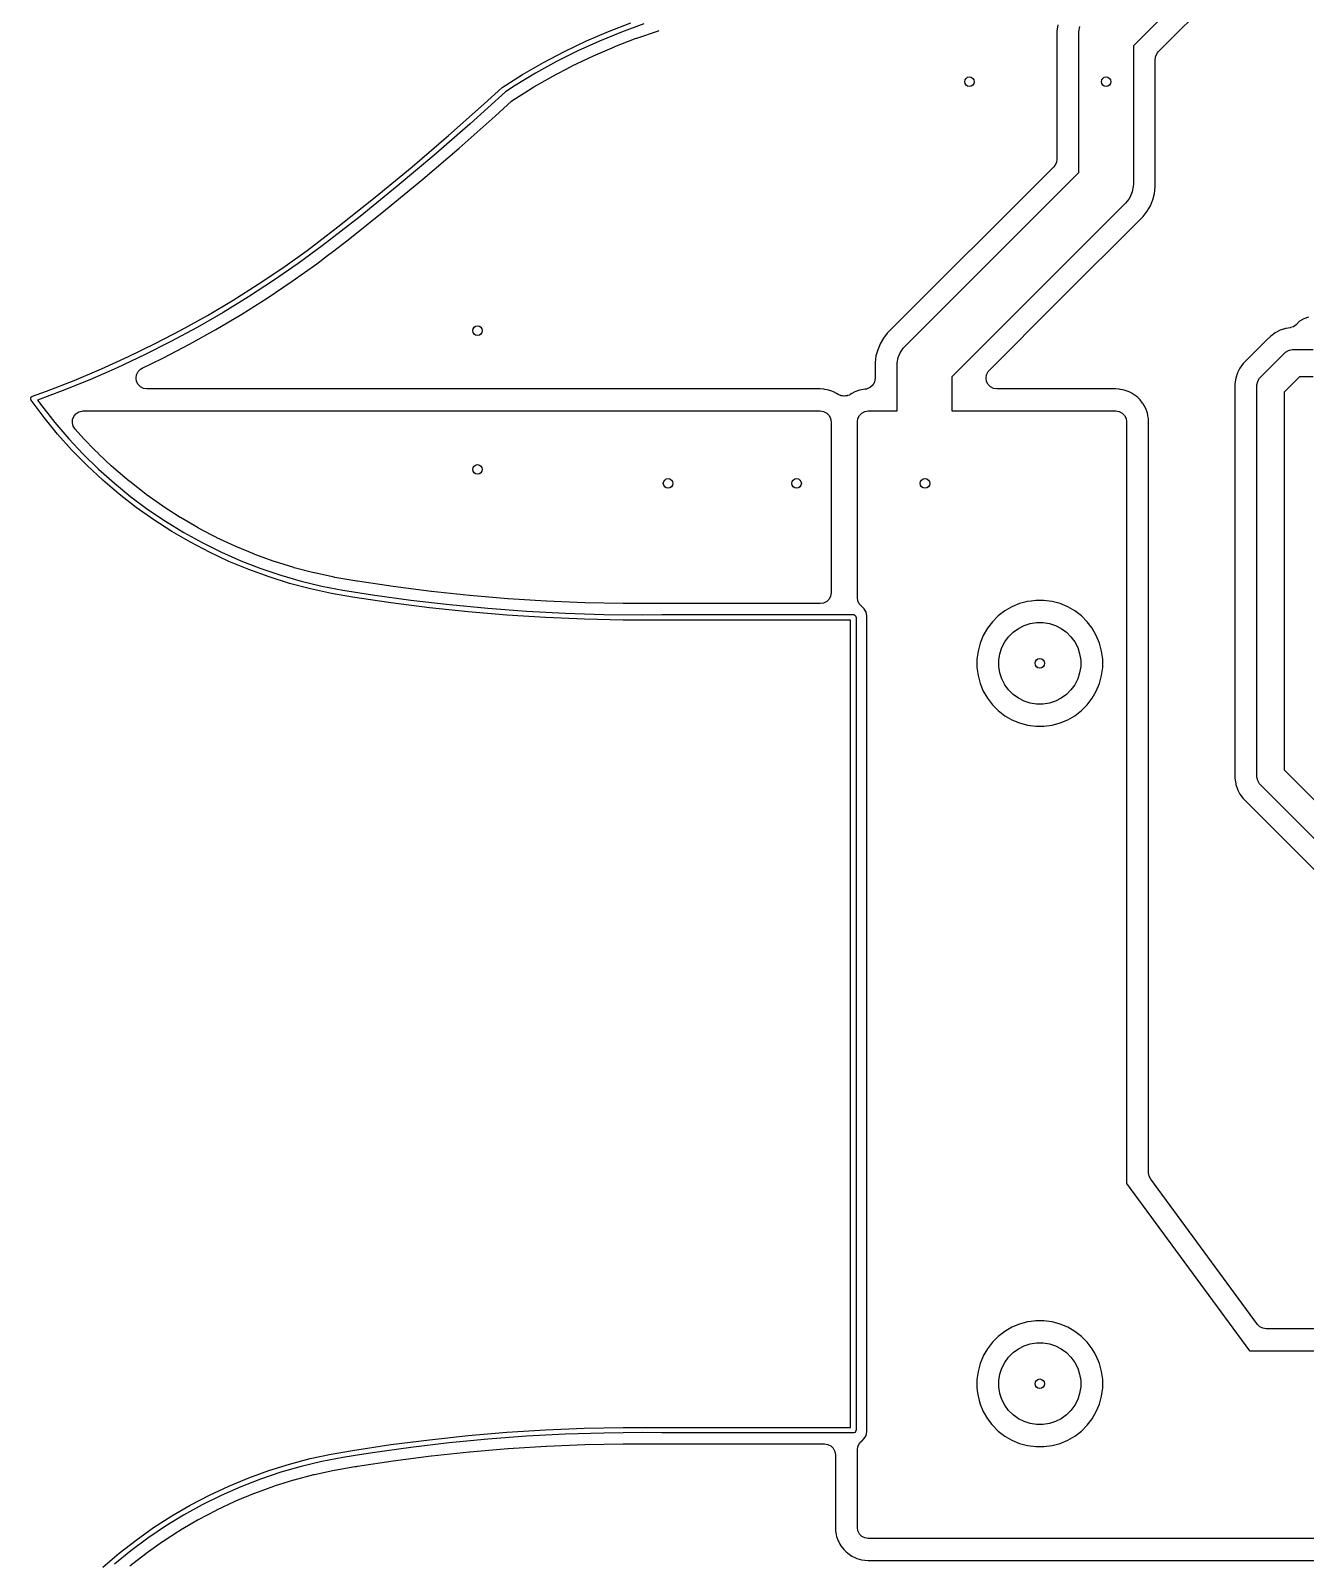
# Model space of a CAD drawing. Extents: x 139 to 278, y -178 to -21.
# Drawn here: x 139.3 to 185.9, y -131.5 to -75.4 of the extents above; entities that cross this region are included whole.
import ezdxf

# ---------------------------------------------------------------- set-up
doc = ezdxf.new("R2010")
doc.units = 0
doc.layers.add('BLACK', color=7, linetype='CONTINUOUS')

msp = doc.modelspace()

# ---------------------------------------------------------------- linework, layer by layer
at = {"layer": 'BLACK', "linetype": 'CONTINUOUS'}
for p, q in [((183.9721, -71.642113), (179.624993, -75.98922)), ((180.542351, -76.203938), (184.621585, -72.124705)), ((159.607726, -75.814165), (160.415863, -75.465742)), ((160.895304, -75.48602), (160.087592, -75.815761)), ((160.415863, -75.465742), (161.236953, -75.149047)), ((161.715241, -75.187975), (160.895304, -75.48602)), ((161.449404, -75.710923), (162.245471, -75.438982)), ((162.245471, -75.438982), (162.260132, -75.43429)), ((176.8553, -75.222992), (176.824493, -75.456995)), ((176.824493, -75.456995), (176.824493, -75.457)), ((176.824493, -75.457), (176.824493, -80.133942)), ((177.624993, -75.575006), (177.629808, -75.476989)), ((177.624993, -77.305006), (177.624993, -75.575006)), ((177.629808, -75.476989), (177.668053, -75.284721)), ((158.035187, -76.604029), (158.813766, -76.193785)), ((159.293331, -76.176698), (158.513724, -76.568284)), ((158.813766, -76.193785), (159.607726, -75.814165)), ((160.087592, -75.815761), (159.293331, -76.176698)), ((159.863267, -76.3578), (160.635735, -76.024756)), ((160.635735, -76.024756), (160.65004, -76.018917)), ((160.65004, -76.018917), (161.434907, -75.716192)), ((161.434907, -75.716192), (161.449404, -75.710923)), ((179.624993, -75.98922), (179.624993, -77.305006)), ((180.501695, -76.251542), (180.542351, -76.203938)), ((157.273171, -77.044274), (158.035187, -76.604029)), ((158.513724, -76.568284), (157.749953, -76.989925)), ((158.332242, -77.126139), (159.076466, -76.733997)), ((159.076466, -76.733997), (159.090255, -76.72707)), ((159.090255, -76.72707), (159.84918, -76.364201)), ((159.84918, -76.364201), (159.863267, -76.3578)), ((180.425493, -76.486068), (180.445021, -76.36277)), ((180.425493, -77.186995), (180.425493, -76.486068)), ((180.445021, -76.36277), (180.501695, -76.251542)), ((156.528872, -77.513852), (157.273171, -77.044274)), ((157.749953, -76.989925), (157.003177, -77.440983)), ((157.689641, -77.497046), (158.318719, -77.133605)), ((158.318719, -77.133605), (158.332242, -77.126139)), ((177.624993, -80.630792), (177.624993, -77.305006)), ((179.624993, -77.305006), (179.624993, -81.045006)), ((180.425493, -81.163017), (180.425493, -77.186995)), ((156.645233, -77.676695), (155.351223, -78.84689)), ((155.872507, -78.116371), (156.516133, -77.523804)), ((156.516133, -77.523804), (156.516134, -77.523804)), ((156.516134, -77.523804), (156.523412, -77.519993)), ((156.523412, -77.519993), (156.528872, -77.513852)), ((157.003177, -77.440983), (156.645233, -77.676695)), ((156.920451, -77.976691), (157.577081, -77.562424)), ((157.577081, -77.562424), (157.590378, -77.554394)), ((157.590378, -77.554394), (157.689641, -77.497046)), ((154.564295, -79.278327), (155.872507, -78.116371)), ((156.275298, -78.56178), (156.863104, -78.020602)), ((156.863104, -78.020602), (156.920451, -77.976691)), ((155.351223, -78.84689), (154.030039, -79.999413)), ((154.959061, -79.730863), (156.275298, -78.56178)), ((153.235526, -80.416718), (154.564295, -79.278327)), ((154.030039, -79.999413), (152.688468, -81.128141)), ((153.622141, -80.876237), (154.959061, -79.730863)), ((176.824493, -80.133942), (176.804965, -80.25724)), ((151.886624, -81.531181), (153.235526, -80.416718)), ((176.707629, -80.416078), (170.618398, -86.50531)), ((171.267886, -86.987899), (177.624993, -80.630792)), ((176.748291, -80.368468), (176.707629, -80.416078)), ((176.804965, -80.25724), (176.748291, -80.368468)), ((152.688468, -81.128141), (151.32694, -82.232713)), ((152.264966, -81.997536), (153.622141, -80.876237)), ((179.620178, -81.143023), (179.581933, -81.335291)), ((179.624993, -81.045006), (179.620178, -81.143023)), ((180.394686, -81.39702), (180.425493, -81.163017)), ((150.518021, -82.621359), (151.886624, -81.531181)), ((179.3321, -81.752113), (172.974993, -88.10922)), ((179.398003, -81.6794), (179.3321, -81.752113)), ((179.452458, -81.597901), (179.398003, -81.6794)), ((179.506914, -81.516403), (179.452458, -81.597901)), ((179.581933, -81.335291), (179.506914, -81.516403)), ((180.125266, -82.047457), (180.243277, -81.843056)), ((180.243277, -81.843056), (180.320195, -81.657358)), ((180.320195, -81.657358), (180.333599, -81.624999)), ((180.333599, -81.624999), (180.394686, -81.39702)), ((151.32694, -82.232713), (149.945889, -83.312777)), ((150.887968, -83.094401), (152.264966, -81.997536)), ((176.861921, -85.354369), (179.981585, -82.234706)), ((179.981585, -82.234706), (180.125266, -82.047457)), ((149.824369, -83.153927), (150.518021, -82.621359)), ((148.50547, -84.112397), (149.390886, -83.481297)), ((149.945258, -83.313257), (149.064268, -83.959718)), ((149.390886, -83.481297), (149.824369, -83.153927)), ((149.945259, -83.313258), (149.945258, -83.313257)), ((149.94551, -83.312935), (149.945259, -83.313258)), ((149.94589, -83.312778), (149.94551, -83.312935)), ((149.945889, -83.312777), (149.94589, -83.312778)), ((150.261667, -83.575258), (150.316622, -83.533065)), ((150.316622, -83.533065), (150.887968, -83.094401)), ((149.064268, -83.959718), (148.165776, -84.581624)), ((148.847266, -84.606203), (149.746177, -83.965484)), ((149.746177, -83.965484), (150.135647, -83.671353)), ((150.135647, -83.671353), (150.13752, -83.670577)), ((150.13752, -83.670577), (150.18821, -83.631658)), ((150.18821, -83.631658), (150.239209, -83.593143)), ((150.239209, -83.593142), (150.253654, -83.582234)), ((150.239209, -83.593143), (150.239209, -83.593142)), ((150.253654, -83.582234), (150.261667, -83.575258)), ((148.165776, -84.581624), (147.250467, -85.178503)), ((147.602978, -84.718827), (148.50547, -84.112397)), ((147.93102, -85.221875), (148.847266, -84.606203)), ((147.250467, -85.178503), (146.319038, -85.7499)), ((146.684098, -85.300125), (147.602978, -84.718827)), ((146.319038, -85.7499), (145.372198, -86.29538)), ((145.749529, -85.855849), (146.684098, -85.300125)), ((146.998135, -85.812033), (147.93102, -85.221875)), ((174.34792, -87.86837), (176.861921, -85.354369)), ((145.372198, -86.29538), (144.410668, -86.814528)), ((144.799982, -86.385576), (145.749529, -85.855849)), ((146.049322, -86.376227), (146.998135, -85.812033)), ((185.190456, -86.33653), (184.99577, -86.399786)), ((185.190459, -86.336529), (185.190456, -86.33653)), ((185.190933, -86.336454), (185.190459, -86.336529)), ((185.215815, -86.332512), (185.190933, -86.336454)), ((185.359622, -86.309735), (185.215815, -86.332512)), ((185.375715, -86.304506), (185.359622, -86.309735)), ((185.478342, -86.27116), (185.375715, -86.304506)), ((185.478343, -86.271158), (185.478342, -86.27116)), ((185.478346, -86.271158), (185.478343, -86.271158)), ((185.528842, -86.23447), (185.478346, -86.271158)), ((185.579336, -86.197785), (185.528842, -86.23447)), ((185.703632, -86.073489), (185.579336, -86.197785)), ((185.856371, -85.977517), (185.703632, -86.073489)), ((186.026638, -85.917938), (185.856371, -85.977517)), ((142.85886, -87.365443), (143.836181, -86.888901)), ((144.410668, -86.814528), (143.43518, -87.306949)), ((143.836181, -86.888901), (144.799982, -86.385576)), ((145.085303, -86.914027), (146.049322, -86.376227)), ((170.356708, -86.896956), (170.340484, -86.936123)), ((170.356714, -86.896944), (170.356708, -86.896956)), ((170.474717, -86.692559), (170.356714, -86.896944)), ((170.474719, -86.692555), (170.474717, -86.692559)), ((170.618396, -86.505312), (170.474719, -86.692555)), ((170.618398, -86.50531), (170.618396, -86.505312)), ((184.503023, -86.757789), (183.643031, -87.617782)), ((184.503024, -86.75779), (184.503023, -86.757789)), ((184.503027, -86.757787), (184.503024, -86.75779)), ((184.647774, -86.61304), (184.503027, -86.757787)), ((184.647777, -86.613037), (184.647774, -86.61304)), ((184.813379, -86.49272), (184.647777, -86.613037)), ((184.81338, -86.49272), (184.813379, -86.49272)), ((184.99577, -86.399786), (184.81338, -86.49272)), ((141.868762, -87.814837), (142.85886, -87.365443)), ((143.43518, -87.306949), (142.446476, -87.772267)), ((143.711492, -87.617782), (144.106813, -87.425024)), ((144.106813, -87.425024), (145.085303, -86.914027)), ((170.2053, -87.342992), (170.174493, -87.576995)), ((170.205301, -87.342985), (170.2053, -87.34299)), ((170.2053, -87.34299), (170.2053, -87.342992)), ((170.266384, -87.115017), (170.205301, -87.342985)), ((170.340485, -86.936124), (170.266384, -87.115017)), ((170.340484, -86.936123), (170.340485, -86.936124)), ((170.979808, -87.596989), (171.018053, -87.404721)), ((171.018053, -87.404721), (171.093072, -87.223609)), ((171.093072, -87.223609), (171.138911, -87.155006)), ((171.138911, -87.155006), (171.201982, -87.060612)), ((171.201982, -87.060612), (171.267886, -86.987899)), ((184.28144, -88.111453), (185.14144, -87.251452)), ((185.14144, -87.251452), (185.190604, -87.208336)), ((185.190604, -87.208336), (185.190612, -87.208329)), ((185.190612, -87.208329), (185.303651, -87.143066)), ((185.303651, -87.143066), (185.330294, -87.135926)), ((185.330294, -87.135926), (185.42973, -87.109283)), ((185.42973, -87.109283), (185.429745, -87.109283)), ((185.429745, -87.109283), (185.494993, -87.105006)), ((185.494993, -87.105006), (186.205893, -87.105006)), ((140.866642, -88.236742), (141.868762, -87.814837)), ((142.446476, -87.772267), (141.445311, -88.210128)), ((143.149865, -88.027208), (143.206539, -87.91598)), ((143.206539, -87.91598), (143.294811, -87.827708)), ((143.294811, -87.827708), (143.354466, -87.791868)), ((143.354466, -87.791868), (143.711492, -87.617782)), ((170.174493, -87.576995), (170.174493, -87.577)), ((170.174493, -87.577), (170.174493, -88.160959)), ((170.974993, -87.695006), (170.979808, -87.596989)), ((170.974993, -89.355006), (170.974993, -87.695006)), ((174.250584, -88.027208), (174.307258, -87.91598)), ((174.307258, -87.91598), (174.34792, -87.86837)), ((183.429773, -87.965786), (183.366515, -88.160472)), ((183.492093, -87.843477), (183.429773, -87.965786)), ((183.522704, -87.783397), (183.492092, -87.843476)), ((183.492092, -87.843476), (183.492093, -87.843477)), ((183.64303, -87.617783), (183.522704, -87.783397)), ((183.643031, -87.617782), (183.64303, -87.617783)), ((139.853262, -88.630836), (140.866642, -88.236742)), ((141.445311, -88.210128), (140.432445, -88.620199)), ((143.130337, -88.150506), (143.149865, -88.027208)), ((143.149865, -88.273804), (143.130337, -88.150506)), ((143.206539, -88.385032), (143.149865, -88.273804)), ((143.294811, -88.473304), (143.206539, -88.385032)), ((143.406039, -88.529978), (143.294811, -88.473304)), ((143.529337, -88.549506), (143.406039, -88.529978)), ((168.165993, -88.549506), (143.529337, -88.549506)), ((168.166001, -88.549506), (168.165993, -88.549506)), ((168.291988, -88.559422), (168.166001, -88.549506)), ((168.29199, -88.559422), (168.291988, -88.559422)), ((168.291998, -88.559423), (168.29199, -88.559422)), ((168.331249, -88.565639), (168.291998, -88.559423)), ((168.415289, -88.578949), (168.331249, -88.565639)), ((168.415294, -88.57895), (168.415289, -88.578949)), ((168.415296, -88.578951), (168.415294, -88.57895)), ((168.473254, -88.594946), (168.415296, -88.578951)), ((169.67469, -88.578951), (169.603876, -88.59345)), ((169.797988, -88.559423), (169.67469, -88.578951)), ((169.858014, -88.554698), (169.797988, -88.559423)), ((169.90654, -88.537825), (169.858014, -88.554698)), ((170.010019, -88.483757), (169.90654, -88.537825)), ((170.098291, -88.395485), (170.010019, -88.483757)), ((170.154965, -88.284257), (170.098291, -88.395485)), ((170.174493, -88.160959), (170.154965, -88.284257)), ((172.974993, -88.10922), (172.974993, -89.355006)), ((174.231056, -88.150506), (174.250584, -88.027208)), ((174.250584, -88.273804), (174.231056, -88.150506)), ((174.295852, -88.362647), (174.250584, -88.273804)), ((174.307258, -88.385032), (174.295852, -88.362647)), ((174.39553, -88.473304), (174.307258, -88.385032)), ((174.506758, -88.529978), (174.39553, -88.473304)), ((174.630056, -88.549506), (174.506758, -88.529978)), ((178.975993, -88.549506), (174.630056, -88.549506)), ((178.976001, -88.549506), (178.975993, -88.549506)), ((179.101988, -88.559422), (178.976001, -88.549506)), ((179.10199, -88.559422), (179.101988, -88.559422)), ((179.101998, -88.559423), (179.10199, -88.559422)), ((179.141249, -88.565639), (179.101998, -88.559423)), ((179.225289, -88.578949), (179.141249, -88.565639)), ((179.225294, -88.57895), (179.225289, -88.578949)), ((179.225296, -88.578951), (179.225294, -88.57895)), ((179.283254, -88.594946), (179.225296, -88.578951)), ((183.366515, -88.160472), (183.334493, -88.362647)), ((183.334493, -88.362647), (183.334493, -102.797342)), ((184.134993, -88.465006), (184.13927, -88.399758)), ((184.134993, -102.694993), (184.134993, -88.465006)), ((184.13927, -88.399743), (184.173053, -88.273664)), ((184.13927, -88.399758), (184.13927, -88.399743)), ((184.173053, -88.273664), (184.188767, -88.246447)), ((184.188767, -88.246447), (184.238316, -88.160625)), ((184.238316, -88.160625), (184.238331, -88.160609)), ((184.238331, -88.160609), (184.28144, -88.111453)), ((185.7021, -88.105006), (185.134993, -88.672112)), ((186.205893, -88.105006), (185.7021, -88.105006)), ((139.275445, -88.917508), (139.277739, -88.903864)), ((139.279809, -88.929211), (139.275445, -88.917508)), ((139.276613, -88.890073), (139.281957, -88.878781)), ((139.277739, -88.903864), (139.276613, -88.890073)), ((139.280827, -88.941665), (139.279809, -88.929211)), ((139.288698, -88.953045), (139.280827, -88.941665)), ((139.281957, -88.878781), (139.28403, -88.866461)), ((139.28403, -88.866461), (139.29284, -88.85579)), ((139.293533, -88.966008), (139.288698, -88.953045)), ((139.29284, -88.85579), (139.29876, -88.843286)), ((139.293559, -88.965989), (139.293533, -88.966008)), ((139.764364, -89.596836), (139.293559, -88.965989)), ((139.29876, -88.843286), (139.309034, -88.836179)), ((139.309034, -88.836179), (139.316989, -88.826546)), ((139.316989, -88.826546), (139.329951, -88.821711)), ((139.329951, -88.821711), (139.341332, -88.81384)), ((139.341332, -88.813837), (139.853262, -88.630836)), ((139.341332, -88.81384), (139.341332, -88.813837)), ((140.432445, -88.620199), (139.532047, -88.956129)), ((139.532047, -88.956129), (139.682206, -89.167045)), ((168.589173, -88.626936), (168.473254, -88.594946)), ((168.654961, -88.656819), (168.589173, -88.626936)), ((168.65497, -88.656824), (168.654961, -88.656819)), ((168.654983, -88.65683), (168.65497, -88.656824)), ((168.766211, -88.713504), (168.654983, -88.65683)), ((168.820756, -88.749509), (168.766211, -88.713504)), ((168.904547, -88.791614), (168.820756, -88.749509)), ((168.915251, -88.793681), (168.904547, -88.791614)), ((168.925067, -88.798432), (168.915251, -88.793681)), ((168.976323, -88.805476), (168.925067, -88.798432)), ((169.027116, -88.815287), (168.976323, -88.805476)), ((169.037936, -88.813945), (169.027116, -88.815287)), ((169.048739, -88.81543), (169.037936, -88.813945)), ((169.099669, -88.80629), (169.048739, -88.81543)), ((169.151002, -88.799925), (169.099669, -88.80629)), ((169.160875, -88.795306), (169.151002, -88.799925)), ((169.171611, -88.79338), (169.160875, -88.795306)), ((169.231665, -88.772497), (169.171611, -88.79338)), ((169.260915, -88.749172), (169.231665, -88.772497)), ((169.323775, -88.713504), (169.260915, -88.749172)), ((169.435003, -88.65683), (169.323775, -88.713504)), ((169.603876, -88.59345), (169.435003, -88.65683)), ((179.399173, -88.626936), (179.283254, -88.594946)), ((179.464961, -88.656819), (179.399173, -88.626936)), ((179.46497, -88.656824), (179.464961, -88.656819)), ((179.464983, -88.65683), (179.46497, -88.656824)), ((179.543775, -88.696977), (179.464983, -88.65683)), ((179.554593, -88.702489), (179.543775, -88.696977)), ((179.554598, -88.702491), (179.554593, -88.702489)), ((179.576205, -88.7135), (179.554598, -88.702491)), ((179.726746, -88.812871), (179.576205, -88.7135)), ((179.726752, -88.812876), (179.726746, -88.812871)), ((179.780104, -88.861642), (179.726752, -88.812876)), ((179.868366, -88.949905), (179.780104, -88.861642)), ((179.868367, -88.949906), (179.868366, -88.949905)), ((179.961737, -89.06699), (179.868367, -88.949906)), ((179.980827, -89.090928), (179.961737, -89.06699)), ((180.016495, -89.153788), (179.980827, -89.090928)), ((185.134993, -88.672112), (185.134993, -102.487886)), ((139.682206, -89.167045), (140.161613, -89.780313)), ((140.262906, -90.206001), (139.764364, -89.596836)), ((140.802817, -89.794741), (140.809655, -89.670094)), ((140.809655, -89.670094), (140.854677, -89.553661)), ((140.854677, -89.553661), (140.933476, -89.456838)), ((140.933476, -89.456838), (141.038337, -89.389105)), ((141.038337, -89.389105), (141.158997, -89.357091)), ((141.158997, -89.357091), (141.199732, -89.355006)), ((141.199732, -89.355006), (168.165993, -89.355006)), ((168.165993, -89.355006), (168.289291, -89.374534)), ((168.289291, -89.374534), (168.400519, -89.431208)), ((168.400519, -89.431208), (168.488791, -89.51948)), ((168.488791, -89.51948), (168.545465, -89.630708)), ((168.545465, -89.630708), (168.564993, -89.754006)), ((169.524993, -89.754006), (169.544521, -89.630708)), ((169.544521, -89.630708), (169.601195, -89.51948)), ((169.601195, -89.51948), (169.689467, -89.431208)), ((169.689467, -89.431208), (169.800695, -89.374534)), ((169.800695, -89.374534), (169.923993, -89.355006)), ((169.923993, -89.355006), (170.974993, -89.355006)), ((172.974993, -89.355006), (178.975993, -89.355006)), ((178.975993, -89.355006), (179.099291, -89.374534)), ((179.099291, -89.374534), (179.210519, -89.431208)), ((179.210519, -89.431208), (179.298791, -89.51948)), ((179.298791, -89.51948), (179.355465, -89.630708)), ((179.355465, -89.630708), (179.374993, -89.754006)), ((180.073169, -89.265016), (180.016495, -89.153788)), ((180.136549, -89.433889), (180.073169, -89.265016)), ((180.151048, -89.504703), (180.136549, -89.433889)), ((180.151049, -89.504713), (180.151048, -89.504703)), ((180.151052, -89.504725), (180.151049, -89.504713)), ((180.156007, -89.536012), (180.151052, -89.504725)), ((180.170576, -89.628001), (180.156007, -89.536012)), ((180.180492, -89.753997), (180.170576, -89.628001)), ((140.161613, -89.780313), (140.667961, -90.371531)), ((140.788188, -90.792264), (140.262906, -90.206001)), ((140.834831, -89.915401), (140.802817, -89.794741)), ((140.902564, -90.020262), (140.834831, -89.915401)), ((141.220421, -90.37502), (140.902564, -90.020262)), ((168.564993, -89.754006), (168.564993, -90.101206)), ((168.564993, -90.101206), (168.569193, -90.101206)), ((168.569193, -90.101206), (168.569193, -93.911206)), ((169.524993, -96.190029), (169.524993, -89.754006)), ((179.374993, -89.754006), (179.374993, -117.635006)), ((180.180493, -89.754012), (180.180492, -89.753997)), ((180.180493, -117.239837), (180.180493, -89.754012)), ((140.667961, -90.371531), (141.200239, -90.939517)), ((141.339158, -91.354453), (140.788188, -90.792264)), ((141.232593, -90.388008), (141.220421, -90.37502)), ((141.609268, -90.772352), (141.232593, -90.388008)), ((141.752279, -90.918275), (141.609268, -90.772352)), ((141.200239, -90.939517), (141.757382, -91.483134)), ((141.914715, -91.891443), (141.339158, -91.354453)), ((141.765047, -90.930733), (141.752279, -90.918275)), ((142.225078, -91.35994), (141.765047, -90.930733)), ((142.307916, -91.437227), (142.225078, -91.35994)), ((141.757382, -91.483134), (142.338275, -92.001296)), ((142.513708, -92.402161), (141.914715, -91.891443)), ((142.321234, -91.449107), (142.307916, -91.437227)), ((142.886205, -91.930816), (142.321234, -91.449107)), ((142.90004, -91.942088), (142.886205, -91.930816)), ((143.485991, -92.398058), (142.90004, -91.942088)), ((142.338275, -92.001296), (142.941756, -92.492964)), ((143.134939, -92.885585), (142.513708, -92.402161)), ((142.941756, -92.492964), (143.566618, -92.957157)), ((143.50031, -92.408695), (143.485991, -92.398058)), ((144.106073, -92.838017), (143.50031, -92.408695)), ((143.777163, -93.340747), (143.134939, -92.885585)), ((143.566618, -92.957157), (144.211612, -93.392945)), ((144.120861, -92.848008), (144.106073, -92.838017)), ((144.745193, -93.249798), (144.120861, -92.848008)), ((144.439098, -93.766737), (143.777163, -93.340747)), ((144.211612, -93.392945), (144.875446, -93.799457)), ((144.760411, -93.259117), (144.745193, -93.249798)), ((145.402098, -93.632598), (144.760411, -93.259117)), ((145.119418, -94.162703), (144.439098, -93.766737)), ((144.875446, -93.799457), (145.556793, -94.17588)), ((145.816764, -94.527853), (145.119418, -94.162703)), ((145.417691, -93.641212), (145.402098, -93.632598)), ((145.908166, -93.89804), (145.417691, -93.641212)), ((145.556793, -94.17588), (146.25429, -94.52146)), ((146.075448, -93.985634), (145.908166, -93.89804)), ((146.091439, -93.993557), (146.075448, -93.985634)), ((146.763937, -94.308221), (146.091439, -93.993557)), ((168.569193, -93.911206), (168.564993, -93.911206)), ((168.564993, -93.911206), (168.564993, -96.008505)), ((146.529739, -94.861457), (145.816764, -94.527853)), ((146.25429, -94.52146), (146.966542, -94.835506)), ((146.780266, -94.31542), (146.763937, -94.308221)), ((147.466114, -94.599679), (146.780266, -94.31542)), ((147.482748, -94.606142), (147.466114, -94.599679)), ((148.180665, -94.859466), (147.482748, -94.606142)), ((147.256918, -95.162846), (146.529739, -94.861457)), ((146.966542, -94.835506), (147.692124, -95.11739)), ((147.996846, -95.431419), (147.256918, -95.162846)), ((147.692124, -95.11739), (148.429584, -95.366549)), ((148.197571, -94.865178), (148.180665, -94.859466)), ((148.906114, -95.087041), (148.197571, -94.865178)), ((148.923259, -95.091991), (148.906114, -95.087041)), ((149.640995, -95.281945), (148.923259, -95.091991)), ((149.658345, -95.286124), (149.640995, -95.281945)), ((150.383862, -95.443796), (149.658345, -95.286124)), ((148.748044, -95.666638), (147.996846, -95.431419)), ((148.429584, -95.366549), (149.177448, -95.582483)), ((149.509007, -95.868033), (148.748044, -95.666638)), ((149.177448, -95.582483), (149.934219, -95.764761)), ((149.934219, -95.764761), (150.698383, -95.913019)), ((150.401381, -95.447195), (150.383862, -95.443796)), ((151.136234, -95.572782), (150.401381, -95.447195)), ((151.140053, -95.573415), (151.136234, -95.572782)), ((151.142669, -95.573836), (151.140053, -95.573415)), ((151.146738, -95.574464), (151.142669, -95.573836)), ((151.146771, -95.574475), (151.146738, -95.574464)), ((151.147165, -95.574534), (151.146771, -95.574475)), ((151.207208, -95.583418), (151.147165, -95.574534)), ((151.2077, -95.583631), (151.207208, -95.583418)), ((151.233313, -95.58748), (151.2077, -95.583631)), ((151.233678, -95.587534), (151.233313, -95.58748)), ((151.233796, -95.587552), (151.233678, -95.587534)), ((152.536611, -95.782802), (151.233796, -95.587552)), ((152.545043, -95.783974), (152.536611, -95.782802)), ((153.933333, -95.961839), (152.545043, -95.783974)), ((150.278215, -96.0352), (149.509007, -95.868033)), ((151.052812, -96.16758), (150.278215, -96.0352)), ((150.698383, -95.913019), (151.083403, -95.969959)), ((151.05289, -96.167615), (151.052812, -96.16758)), ((151.053773, -96.167744), (151.05289, -96.167612)), ((151.05289, -96.167612), (151.05289, -96.167615)), ((151.054128, -96.167805), (151.053773, -96.167744)), ((151.054159, -96.167802), (151.054128, -96.167806)), ((151.054128, -96.167806), (151.054128, -96.167805)), ((152.458167, -96.378218), (151.054159, -96.167802)), ((151.083403, -95.969959), (151.083402, -95.96996)), ((151.083402, -95.96996), (151.083995, -95.970217)), ((151.083995, -95.970217), (151.08464, -95.970151)), ((151.08464, -95.970151), (151.084641, -95.970148)), ((151.084641, -95.970148), (151.784047, -96.082621)), ((151.784047, -96.082621), (153.187345, -96.277647)), ((153.867617, -96.558794), (152.458167, -96.378218)), ((153.187345, -96.277647), (154.594483, -96.442689)), ((153.941788, -95.962831), (153.933333, -95.961839)), ((155.333585, -96.11104), (153.941788, -95.962831)), ((155.34206, -96.111851), (155.333585, -96.11104)), ((156.736676, -96.23033), (155.34206, -96.111851)), ((156.745165, -96.23096), (156.736676, -96.23033)), ((158.141989, -96.319659), (156.745165, -96.23096)), ((158.15049, -96.320108), (158.141989, -96.319659)), ((159.548917, -96.378987), (158.15049, -96.320108)), ((159.557426, -96.379254), (159.548917, -96.378987)), ((160.956744, -96.408284), (159.557426, -96.379254)), ((160.965257, -96.40837), (160.956744, -96.408284)), ((162.282754, -96.407587), (160.965257, -96.40837)), ((162.284025, -96.407505), (162.282754, -96.407587)), ((162.372008, -96.407505), (162.284025, -96.407505)), ((162.435058, -96.406794), (162.372008, -96.407505)), ((162.437836, -96.407505), (162.435058, -96.406794)), ((168.165993, -96.407505), (162.437836, -96.407505)), ((168.289291, -96.387977), (168.165993, -96.407505)), ((168.400519, -96.331303), (168.289291, -96.387977)), ((168.488791, -96.243031), (168.400519, -96.331303)), ((168.545465, -96.131803), (168.488791, -96.243031)), ((168.564993, -96.008505), (168.545465, -96.131803)), ((169.541425, -96.303353), (169.524993, -96.190029)), ((169.595168, -96.416027), (169.541425, -96.303353)), ((169.66413, -96.488696), (169.595168, -96.416027)), ((175.457436, -96.408118), (175.178818, -96.523526)), ((175.748728, -96.330067), (175.457436, -96.408118)), ((175.87841, -96.312994), (175.748728, -96.330067)), ((176.04771, -96.290706), (175.87841, -96.312994)), ((176.349276, -96.290706), (176.04771, -96.290706)), ((176.536219, -96.315317), (176.349276, -96.290706)), ((176.648257, -96.330067), (176.536219, -96.315317)), ((176.939549, -96.408118), (176.648257, -96.330067)), ((176.939552, -96.408119), (176.939549, -96.408118)), ((177.218161, -96.523523), (176.939551, -96.408119)), ((176.939551, -96.408119), (176.939552, -96.408119)), ((155.280599, -96.709259), (153.867617, -96.558794)), ((154.594483, -96.442689), (156.004823, -96.577673)), ((156.69647, -96.829544), (155.280599, -96.709259)), ((156.004823, -96.577673), (157.417721, -96.682537)), ((158.114585, -96.919595), (156.69647, -96.829544)), ((157.417721, -96.682537), (158.832535, -96.757234)), ((159.534297, -96.97937), (158.114585, -96.919595)), ((158.832535, -96.757234), (160.248621, -96.801728)), ((160.954963, -97.008842), (159.534297, -96.97937)), ((160.248621, -96.801728), (161.665334, -96.816001)), ((161.665334, -96.816001), (162.373681, -96.808011)), ((162.373681, -96.808011), (162.373976, -96.808086)), ((162.373976, -96.808086), (162.374807, -96.808005)), ((162.374807, -96.808005), (169.374992, -96.808005)), ((169.374992, -96.808005), (169.394501, -96.809926)), ((169.394501, -96.809926), (169.430549, -96.824858)), ((169.430549, -96.824858), (169.458139, -96.852448)), ((169.458139, -96.852448), (169.473071, -96.888496)), ((169.473071, -96.888496), (169.474992, -96.908005)), ((169.474992, -96.908005), (169.474992, -126.658005)), ((169.663814, -96.489013), (169.66413, -96.488696)), ((169.675891, -96.50109), (169.663814, -96.489013)), ((169.681099, -96.506578), (169.675891, -96.50109)), ((169.682302, -96.507501), (169.681099, -96.506578)), ((169.682306, -96.507505), (169.682302, -96.507501)), ((169.775492, -96.600691), (169.682306, -96.507505)), ((169.841384, -96.714819), (169.775492, -96.600691)), ((169.875492, -96.842113), (169.841384, -96.714819)), ((169.875492, -98.440423), (169.875492, -96.842113)), ((174.678418, -96.857882), (174.465169, -97.071131)), ((174.917659, -96.674306), (174.678418, -96.857882)), ((175.178818, -96.523526), (174.917659, -96.674306)), ((177.218164, -96.523524), (177.218161, -96.523523)), ((177.218167, -96.523526), (177.218164, -96.523524)), ((177.479326, -96.674306), (177.218167, -96.523526)), ((177.718567, -96.857882), (177.479326, -96.674306)), ((177.718568, -96.857883), (177.718567, -96.857882)), ((177.718573, -96.857887), (177.718568, -96.857883)), ((177.931812, -97.071126), (177.718573, -96.857887)), ((162.374753, -97.007999), (160.954963, -97.008842)), ((162.374807, -97.008005), (162.374753, -97.007999)), ((169.274992, -97.008005), (162.374807, -97.008005)), ((169.274992, -126.558005), (169.274992, -97.008005)), ((174.281593, -97.310372), (174.130813, -97.571531)), ((174.465169, -97.071131), (174.281593, -97.310372)), ((175.057884, -97.617034), (175.224321, -97.450597)), ((175.224321, -97.450597), (175.414745, -97.312246)), ((175.414745, -97.312246), (175.624468, -97.205387)), ((175.624468, -97.205387), (175.848325, -97.132651)), ((175.848325, -97.132651), (176.080804, -97.09583)), ((176.080804, -97.09583), (176.316182, -97.09583)), ((176.316182, -97.09583), (176.548661, -97.132651)), ((176.548661, -97.132651), (176.772518, -97.205387)), ((176.772518, -97.205387), (176.982241, -97.312246)), ((176.982241, -97.312246), (177.172665, -97.450597)), ((177.172665, -97.450597), (177.339102, -97.617034)), ((177.931815, -97.07113), (177.931812, -97.071126)), ((177.931816, -97.071131), (177.931815, -97.07113)), ((178.115392, -97.310372), (177.931816, -97.071131)), ((178.115393, -97.310374), (178.115392, -97.310372)), ((178.266176, -97.571538), (178.115393, -97.310374)), ((174.015405, -97.850149), (173.937354, -98.141441)), ((174.130813, -97.571531), (174.015405, -97.850149)), ((174.739938, -98.241038), (174.812674, -98.017181)), ((174.812674, -98.017181), (174.919533, -97.807458)), ((174.919533, -97.807458), (175.057884, -97.617034)), ((177.339102, -97.617034), (177.477453, -97.807458)), ((177.477453, -97.807458), (177.584312, -98.017181)), ((177.584312, -98.017181), (177.657048, -98.241038)), ((178.38158, -97.850148), (178.266176, -97.571538)), ((178.459631, -98.141438), (178.38158, -97.850148)), ((169.875492, -124.810423), (169.875492, -98.440423)), ((173.926729, -98.222151), (173.897993, -98.440423)), ((173.897993, -98.440423), (173.897993, -98.741989)), ((173.937354, -98.141441), (173.926729, -98.222151)), ((174.703117, -98.473517), (174.739938, -98.241038)), ((174.703117, -98.708895), (174.703117, -98.473517)), ((177.657048, -98.241038), (177.693869, -98.473517)), ((177.693869, -98.473517), (177.693869, -98.708895)), ((178.498993, -98.440423), (178.459631, -98.141438)), ((178.498993, -98.741989), (178.498993, -98.440423)), ((173.897993, -98.741989), (173.937355, -99.040974)), ((173.937355, -99.040974), (174.015406, -99.332264)), ((174.739938, -98.941374), (174.703117, -98.708895)), ((174.812674, -99.165231), (174.739938, -98.941374)), ((174.919533, -99.374954), (174.812674, -99.165231)), ((177.584312, -99.165231), (177.477453, -99.374954)), ((177.657048, -98.941374), (177.584312, -99.165231)), ((177.693869, -98.708895), (177.657048, -98.941374)), ((178.38158, -99.332264), (178.459631, -99.040974)), ((178.459631, -99.040974), (178.498993, -98.741989)), ((174.015406, -99.332264), (174.13081, -99.610874)), ((174.13081, -99.610874), (174.130811, -99.610877)), ((174.130811, -99.610877), (174.130813, -99.61088)), ((174.130813, -99.61088), (174.281593, -99.872039)), ((175.057884, -99.565378), (174.919533, -99.374954)), ((175.224321, -99.731815), (175.057884, -99.565378)), ((175.414745, -99.870166), (175.224321, -99.731815)), ((177.172665, -99.731815), (176.982241, -99.870166)), ((177.339102, -99.565378), (177.172665, -99.731815)), ((177.477453, -99.374954), (177.339102, -99.565378)), ((178.115393, -99.872038), (178.266176, -99.610874)), ((178.266176, -99.610874), (178.38158, -99.332264)), ((174.281593, -99.872039), (174.465169, -100.11128)), ((174.465169, -100.11128), (174.465174, -100.111286)), ((174.465174, -100.111286), (174.678413, -100.324525)), ((174.678413, -100.324525), (174.678417, -100.324528)), ((174.678417, -100.324528), (174.678418, -100.324529)), ((174.678418, -100.324529), (174.917659, -100.508105)), ((175.624468, -99.977025), (175.414745, -99.870166)), ((175.848325, -100.049761), (175.624468, -99.977025)), ((176.080804, -100.086582), (175.848325, -100.049761)), ((176.316182, -100.086582), (176.080804, -100.086582)), ((176.548661, -100.049761), (176.316182, -100.086582)), ((176.772518, -99.977025), (176.548661, -100.049761)), ((176.982241, -99.870166), (176.772518, -99.977025)), ((177.479325, -100.508106), (177.718573, -100.324525)), ((177.718573, -100.324525), (177.931812, -100.111286)), ((177.931812, -100.111286), (178.115393, -99.872038)), ((174.917659, -100.508105), (174.917661, -100.508106)), ((174.917661, -100.508106), (175.178825, -100.658889)), ((175.178825, -100.658889), (175.457435, -100.774293)), ((175.457435, -100.774293), (175.748725, -100.852344)), ((175.748725, -100.852344), (176.04771, -100.891706)), ((176.04771, -100.891706), (176.047716, -100.891706)), ((176.047716, -100.891706), (176.34927, -100.891706)), ((176.34927, -100.891706), (176.349276, -100.891706)), ((176.349276, -100.891706), (176.648261, -100.852344)), ((176.648261, -100.852344), (176.939551, -100.774293)), ((176.939551, -100.774293), (177.218161, -100.658889)), ((177.218161, -100.658889), (177.479325, -100.508106)), ((185.134993, -102.487886), (187.927107, -105.28)), ((183.334493, -102.797342), (183.366516, -102.999531)), ((183.366516, -102.999531), (183.366518, -102.999536)), ((183.366518, -102.999536), (183.373429, -103.020805)), ((183.373429, -103.020805), (183.373433, -103.020817)), ((183.373433, -103.020817), (183.376056, -103.028888)), ((183.376056, -103.028888), (183.429773, -103.194212)), ((184.13927, -102.76024), (184.134993, -102.694993)), ((184.13927, -102.760256), (184.13927, -102.76024)), ((184.173053, -102.886335), (184.13927, -102.760256)), ((184.238316, -102.999374), (184.173053, -102.886335)), ((184.238331, -102.999389), (184.238316, -102.999374)), ((184.28144, -103.048546), (184.238331, -102.999389)), ((187.366447, -106.133554), (184.28144, -103.048546)), ((183.429773, -103.194212), (183.450154, -103.234212)), ((183.450154, -103.234212), (183.460538, -103.254593)), ((183.460538, -103.254593), (183.460542, -103.254602)), ((183.460542, -103.254602), (183.522703, -103.376599)), ((183.522703, -103.376599), (183.522706, -103.376604)), ((183.522706, -103.376604), (183.643027, -103.542212)), ((183.643027, -103.542212), (186.728031, -106.627215)), ((179.374993, -117.635006), (183.874993, -123.755006)), ((180.180499, -117.242113), (180.180493, -117.239837)), ((180.200731, -117.365297), (180.180499, -117.242113)), ((180.258038, -117.476201), (180.200731, -117.365297)), ((184.162942, -122.78687), (180.258038, -117.476201)), ((175.748728, -122.700067), (175.457436, -122.778118)), ((175.87841, -122.682994), (175.748728, -122.700067)), ((176.04771, -122.660706), (175.87841, -122.682994)), ((176.349276, -122.660706), (176.04771, -122.660706)), ((176.536219, -122.685317), (176.349276, -122.660706)), ((176.648257, -122.700067), (176.536219, -122.685317)), ((176.939549, -122.778118), (176.648257, -122.700067)), ((174.678418, -123.227882), (174.465169, -123.441131)), ((174.917659, -123.044306), (174.678418, -123.227882)), ((175.178818, -122.893526), (174.917659, -123.044306)), ((175.457436, -122.778118), (175.178818, -122.893526)), ((176.939552, -122.778119), (176.939549, -122.778118)), ((177.218161, -122.893523), (176.939551, -122.778119)), ((176.939551, -122.778119), (176.939552, -122.778119)), ((177.218164, -122.893524), (177.218161, -122.893523)), ((177.218167, -122.893526), (177.218164, -122.893524)), ((177.479326, -123.044306), (177.218167, -122.893526)), ((177.718567, -123.227882), (177.479326, -123.044306)), ((177.718568, -123.227883), (177.718567, -123.227882)), ((177.718573, -123.227887), (177.718568, -123.227883)), ((177.931812, -123.441126), (177.718573, -123.227887)), ((184.249871, -122.873304), (184.162942, -122.78687)), ((184.361099, -122.929978), (184.249871, -122.873304)), ((184.484397, -122.949506), (184.361099, -122.929978)), ((186.577949, -122.949506), (184.484397, -122.949506)), ((174.281593, -123.680372), (174.130813, -123.941531)), ((174.465169, -123.441131), (174.281593, -123.680372)), ((175.057884, -123.987034), (175.224321, -123.820597)), ((175.224321, -123.820597), (175.414745, -123.682246)), ((175.414745, -123.682246), (175.624468, -123.575387)), ((175.624468, -123.575387), (175.848325, -123.502651)), ((175.848325, -123.502651), (176.080804, -123.46583)), ((176.080804, -123.46583), (176.316182, -123.46583)), ((176.316182, -123.46583), (176.548661, -123.502651)), ((176.548661, -123.502651), (176.772518, -123.575387)), ((176.772518, -123.575387), (176.982241, -123.682246)), ((176.982241, -123.682246), (177.172665, -123.820597)), ((177.172665, -123.820597), (177.339102, -123.987034)), ((177.931815, -123.44113), (177.931812, -123.441126)), ((177.931816, -123.441131), (177.931815, -123.44113)), ((178.115392, -123.680372), (177.931816, -123.441131)), ((178.18359, -123.798494), (178.115392, -123.680372)), ((178.266176, -123.941538), (178.18359, -123.798494)), ((183.874993, -123.755006), (186.577949, -123.755006)), ((174.015405, -124.220149), (173.937354, -124.511441)), ((174.128031, -123.948247), (174.015405, -124.220149)), ((174.13081, -123.941538), (174.128031, -123.948247)), ((174.130813, -123.941531), (174.13081, -123.941537)), ((174.13081, -123.941537), (174.13081, -123.941538)), ((174.739938, -124.611038), (174.812674, -124.387181)), ((174.812674, -124.387181), (174.919533, -124.177458)), ((174.919533, -124.177458), (175.057884, -123.987034)), ((177.339102, -123.987034), (177.477453, -124.177458)), ((177.477453, -124.177458), (177.584312, -124.387181)), ((177.584312, -124.387181), (177.657048, -124.611038)), ((178.38158, -124.220148), (178.266176, -123.941538)), ((178.459631, -124.511438), (178.38158, -124.220148)), ((169.875492, -126.723897), (169.875492, -124.810423)), ((173.926983, -124.590221), (173.897993, -124.810423)), ((173.897993, -124.810423), (173.897993, -125.111989)), ((173.937354, -124.511441), (173.926983, -124.590221)), ((174.703117, -124.843517), (174.739938, -124.611038)), ((174.703117, -125.078895), (174.703117, -124.843517)), ((177.657048, -124.611038), (177.693869, -124.843517)), ((177.693869, -124.843517), (177.693869, -125.078895)), ((178.498993, -124.810423), (178.459631, -124.511438)), ((178.498993, -125.111989), (178.498993, -124.810423)), ((173.897993, -125.111989), (173.922604, -125.298932)), ((173.922604, -125.298932), (173.937354, -125.41097)), ((173.937354, -125.41097), (173.98248, -125.579385)), ((173.98248, -125.579385), (174.015406, -125.702264)), ((174.739938, -125.311374), (174.703117, -125.078895)), ((174.812674, -125.535231), (174.739938, -125.311374)), ((174.919533, -125.744954), (174.812674, -125.535231)), ((177.584312, -125.535231), (177.477453, -125.744954)), ((177.657048, -125.311374), (177.584312, -125.535231)), ((177.693869, -125.078895), (177.657048, -125.311374)), ((178.38158, -125.702264), (178.459631, -125.410974)), ((178.459631, -125.410974), (178.498993, -125.111989)), ((174.015406, -125.702264), (174.13081, -125.980874)), ((174.13081, -125.980874), (174.130811, -125.980877)), ((174.130811, -125.980877), (174.130813, -125.98088)), ((174.130813, -125.98088), (174.281593, -126.242039)), ((175.057884, -125.935378), (174.919533, -125.744954)), ((175.224321, -126.101815), (175.057884, -125.935378)), ((175.414745, -126.240166), (175.224321, -126.101815)), ((177.172665, -126.101815), (176.982241, -126.240166)), ((177.339102, -125.935378), (177.172665, -126.101815)), ((177.477453, -125.744954), (177.339102, -125.935378)), ((178.115393, -126.242038), (178.266176, -125.980874)), ((178.266176, -125.980874), (178.38158, -125.702264)), ((156.694622, -126.736736), (158.113229, -126.646586)), ((158.113229, -126.646586), (159.533437, -126.586732)), ((159.533437, -126.586732), (160.954599, -126.557202)), ((160.954599, -126.557202), (162.374899, -126.558009)), ((162.374899, -126.558009), (162.374944, -126.558005)), ((162.374944, -126.558005), (169.274992, -126.558005)), ((169.473071, -126.677514), (169.458139, -126.713562)), ((169.474992, -126.658005), (169.473071, -126.677514)), ((174.281593, -126.242039), (174.439822, -126.448247)), ((174.439822, -126.448247), (174.465174, -126.481286)), ((174.465174, -126.481286), (174.678413, -126.694525)), ((174.678413, -126.694525), (174.678417, -126.694528)), ((174.678417, -126.694528), (174.678418, -126.694529)), ((174.678418, -126.694529), (174.917659, -126.878105)), ((175.624468, -126.347025), (175.414745, -126.240166)), ((175.848325, -126.419761), (175.624468, -126.347025)), ((176.080804, -126.456582), (175.848325, -126.419761)), ((176.316182, -126.456582), (176.080804, -126.456582)), ((176.548661, -126.419761), (176.316182, -126.456582)), ((176.772518, -126.347025), (176.548661, -126.419761)), ((176.982241, -126.240166), (176.772518, -126.347025)), ((177.479325, -126.878106), (177.718573, -126.694525)), ((177.718573, -126.694525), (177.931812, -126.481286)), ((177.931812, -126.481286), (178.115393, -126.242038)), ((151.050357, -127.399087), (152.454862, -127.188487)), ((152.454862, -127.188487), (153.864794, -127.007748)), ((154.591914, -127.123778), (153.184293, -127.288972)), ((153.864794, -127.007748), (155.278261, -126.857142)), ((156.00274, -126.988664), (154.591914, -127.123778)), ((155.278261, -126.857142), (156.694622, -126.736736)), ((157.416128, -126.88369), (156.00274, -126.988664)), ((156.743253, -127.335323), (158.140682, -127.246517)), ((158.831435, -126.808905), (157.416128, -126.88369)), ((158.140682, -127.246517), (158.149186, -127.246069)), ((158.149186, -127.246069), (159.548125, -127.187111)), ((160.248016, -126.764342), (158.831435, -126.808905)), ((159.548125, -127.187111), (159.556491, -127.186848)), ((159.556491, -127.186848), (160.956451, -127.157759)), ((161.665224, -126.750023), (160.248016, -126.764342)), ((160.956451, -127.157759), (160.964886, -127.157674)), ((160.964886, -127.157674), (162.28521, -127.158423)), ((162.37382, -126.757997), (161.665224, -126.750023)), ((162.28521, -127.158423), (162.308834, -127.158446)), ((162.308834, -127.158446), (162.309052, -127.158505)), ((162.309052, -127.158505), (162.370282, -127.158505)), ((162.370282, -127.158505), (162.370295, -127.158507)), ((162.370295, -127.158507), (162.374386, -127.158529)), ((162.374115, -126.757923), (162.37382, -126.757999)), ((162.37382, -126.757999), (162.37382, -126.757997)), ((162.374944, -126.758005), (162.374115, -126.757923)), ((162.374386, -127.158529), (162.435206, -127.159214)), ((169.374992, -126.758005), (162.374944, -126.758005)), ((162.435206, -127.159214), (162.435206, -127.159213)), ((162.435206, -127.159213), (162.450332, -127.159384)), ((162.450332, -127.159384), (162.465004, -127.158505)), ((162.465004, -127.158505), (168.320493, -127.158505)), ((168.320493, -127.158505), (168.443791, -127.178033)), ((168.443791, -127.178033), (168.555019, -127.234707)), ((168.555019, -127.234707), (168.643291, -127.322979)), ((169.394501, -126.756084), (169.374992, -126.758005)), ((169.430549, -126.741152), (169.394501, -126.756084)), ((169.458139, -126.713562), (169.430549, -126.741152)), ((169.524993, -127.37598), (169.544521, -127.252682)), ((169.544521, -127.252682), (169.601195, -127.141454)), ((169.601195, -127.141454), (169.663902, -127.077085)), ((169.663814, -127.076997), (169.670576, -127.070234)), ((169.663902, -127.077085), (169.663814, -127.076997)), ((169.670576, -127.070234), (169.681108, -127.059424)), ((169.681108, -127.059424), (169.6823, -127.058508)), ((169.6823, -127.058508), (169.682306, -127.058505)), ((169.682306, -127.058505), (169.775492, -126.965319)), ((169.775492, -126.965319), (169.841384, -126.851191)), ((169.841384, -126.851191), (169.875492, -126.723897)), ((174.917659, -126.878105), (174.917661, -126.878106)), ((174.917661, -126.878106), (175.178825, -127.028889)), ((175.178825, -127.028889), (175.457435, -127.144293)), ((175.457435, -127.144293), (175.748725, -127.222344)), ((175.748725, -127.222344), (176.04771, -127.261706)), ((176.04771, -127.261706), (176.047716, -127.261706)), ((176.047716, -127.261706), (176.34927, -127.261706)), ((176.34927, -127.261706), (176.349276, -127.261706)), ((176.349276, -127.261706), (176.648261, -127.222344)), ((176.648261, -127.222344), (176.939551, -127.144293)), ((176.939551, -127.144293), (177.218161, -127.028889)), ((177.218161, -127.028889), (177.479325, -126.878106)), ((148.744992, -127.900526), (149.505706, -127.699057)), ((149.930842, -127.802336), (149.17432, -127.984698)), ((149.505706, -127.699057), (150.274665, -127.531794)), ((150.694759, -127.653975), (149.930842, -127.802336)), ((150.274665, -127.531794), (151.049079, -127.399287)), ((151.079648, -127.596912), (150.694759, -127.653975)), ((151.049079, -127.399287), (151.049109, -127.399274)), ((151.049109, -127.399275), (151.049452, -127.399223)), ((151.049109, -127.399274), (151.049109, -127.399275)), ((151.049452, -127.399223), (151.050332, -127.399073)), ((151.050332, -127.399073), (151.050334, -127.399085)), ((151.050334, -127.399085), (151.050357, -127.399087)), ((151.07965, -127.596925), (151.079648, -127.596912)), ((151.080237, -127.59667), (151.07965, -127.596925)), ((151.080875, -127.596736), (151.080237, -127.59667)), ((151.780519, -127.48417), (151.080875, -127.596736)), ((151.230274, -127.979287), (152.533351, -127.783896)), ((153.184293, -127.288972), (151.780519, -127.48417)), ((152.533351, -127.783896), (152.541773, -127.782724)), ((152.541773, -127.782724), (153.930617, -127.604689)), ((153.930617, -127.604689), (153.93902, -127.603703)), ((153.93902, -127.603703), (155.331367, -127.455348)), ((155.331367, -127.455348), (155.339652, -127.454554)), ((155.339652, -127.454554), (156.734925, -127.335941)), ((156.734925, -127.335941), (156.743253, -127.335323)), ((168.643291, -127.322979), (168.699965, -127.434207)), ((168.699965, -127.434207), (168.719493, -127.557505)), ((168.719493, -127.557505), (168.719493, -130.226014)), ((169.524993, -130.226006), (169.524993, -127.37598)), ((147.254365, -128.404404), (147.994045, -128.135798)), ((148.426706, -128.200694), (147.689495, -128.449894)), ((147.994045, -128.135798), (148.744992, -127.900526)), ((149.17432, -127.984698), (148.426706, -128.200694)), ((148.920265, -128.475154), (149.63782, -128.285115)), ((149.63782, -128.285115), (149.655109, -128.280947)), ((149.655109, -128.280947), (150.380465, -128.123169)), ((150.380465, -128.123169), (150.397928, -128.119777)), ((150.397928, -128.119777), (151.131412, -127.994274)), ((151.131412, -127.994274), (151.135061, -127.993667)), ((151.135061, -127.993667), (151.139112, -127.993015)), ((151.139112, -127.993015), (151.143755, -127.992298)), ((151.143755, -127.992298), (151.203534, -127.983441)), ((151.203534, -127.98344), (151.227501, -127.97989)), ((151.203534, -127.983441), (151.203534, -127.98344)), ((151.227501, -127.97989), (151.230274, -127.979287)), ((145.814699, -129.0394), (146.527432, -128.705805)), ((146.96416, -128.7318), (146.252152, -129.045847)), ((146.527432, -128.705805), (147.254365, -128.404404)), ((147.689495, -128.449894), (146.96416, -128.7318)), ((147.480239, -128.961089), (148.177967, -128.707717)), ((148.177967, -128.707717), (148.194834, -128.702015)), ((148.194834, -128.702015), (148.903223, -128.480076)), ((148.903223, -128.480076), (148.920265, -128.475154)), ((144.437499, -129.80044), (145.11759, -129.404522)), ((145.554894, -129.391407), (144.87378, -129.767791)), ((145.11759, -129.404522), (145.814699, -129.0394)), ((146.252152, -129.045847), (145.554894, -129.391407)), ((146.08941, -129.573677), (146.7617, -129.25901)), ((146.7617, -129.25901), (146.777985, -129.251827)), ((146.777985, -129.251827), (147.463704, -128.967515)), ((147.463704, -128.967515), (147.480239, -128.961089)), ((143.775786, -130.226364), (144.437499, -129.80044)), ((144.87378, -129.767791), (144.210172, -130.174245)), ((144.758853, -130.308033), (145.400322, -129.934598)), ((145.400322, -129.934598), (145.415905, -129.925986)), ((145.415905, -129.925986), (146.07348, -129.581571)), ((146.07348, -129.581571), (146.08941, -129.573677)), ((143.565395, -130.609956), (142.940741, -131.074055)), ((143.133774, -130.681441), (143.775786, -130.226364)), ((144.210172, -130.174245), (143.565395, -130.609956)), ((144.1195, -130.719091), (144.689794, -130.352011)), ((144.689794, -130.352011), (144.743656, -130.317341)), ((144.743656, -130.317341), (144.758853, -130.308033)), ((168.719493, -130.226014), (168.729409, -130.352001)), ((168.729409, -130.352001), (168.729412, -130.352025)), ((168.729412, -130.352025), (168.748933, -130.475286)), ((168.748933, -130.475286), (168.748938, -130.475309)), ((168.748938, -130.475309), (168.763437, -130.546123)), ((168.763437, -130.546123), (168.826817, -130.714996)), ((169.544521, -130.349304), (169.524993, -130.226006)), ((169.601195, -130.460532), (169.544521, -130.349304)), ((169.689467, -130.548804), (169.601195, -130.460532)), ((169.800695, -130.605478), (169.689467, -130.548804)), ((169.923993, -130.625006), (169.800695, -130.605478)), ((215.457852, -130.625006), (169.923993, -130.625006)), ((141.913944, -131.675361), (142.512746, -131.164762)), ((142.940741, -131.074055), (142.337456, -131.565612)), ((142.512746, -131.164762), (143.133774, -130.681441)), ((142.899099, -131.624817), (143.48488, -131.168926)), ((143.48488, -131.168926), (143.499172, -131.158309)), ((143.499172, -131.158309), (144.104738, -130.729065)), ((144.104738, -130.729065), (144.1195, -130.719091)), ((168.826817, -130.714996), (168.844515, -130.749729)), ((168.844515, -130.749729), (168.883489, -130.826221)), ((168.883489, -130.826221), (168.91916, -130.889086)), ((168.91916, -130.889086), (169.031618, -131.030105)), ((169.031618, -131.030105), (169.031619, -131.030106)), ((169.031619, -131.030106), (169.119881, -131.118369)), ((169.119881, -131.118369), (169.173233, -131.167135)), ((169.173233, -131.167135), (169.173239, -131.16714)), ((169.173239, -131.16714), (169.323775, -131.266508)), ((169.323775, -131.266508), (169.435003, -131.323182)), ((169.435003, -131.323182), (169.435019, -131.323189)), ((169.435019, -131.323189), (169.435024, -131.323192)), ((169.435024, -131.323192), (169.500812, -131.353075)), ((169.500812, -131.353075), (169.500814, -131.353075)), ((169.500814, -131.353075), (169.500815, -131.353076)), ((169.500815, -131.353076), (169.67469, -131.401061)), ((169.67469, -131.401061), (169.797988, -131.420589)), ((169.797988, -131.420589), (169.923993, -131.430506)), ((169.923993, -131.430506), (189.081002, -131.430506))]:
    msp.add_line(p, q, dxfattribs=at)
at = {"layer": 'BLACK'}
for centre in [(173.624993, -77.305006), (173.624993, -77.305006), (178.624993, -77.305006), (178.624993, -77.305006), (155.624993, -86.415006), (155.624993, -86.415006), (155.624993, -91.495006), (155.624993, -91.495006), (162.599193, -92.006206), (162.599193, -92.006206), (167.299193, -92.006206), (167.299193, -92.006206), (171.999193, -92.006206), (171.999193, -92.006206), (176.198493, -98.591206), (176.198493, -98.591206), (176.198493, -124.961206), (176.198493, -124.961206)]:
    msp.add_circle(centre, 0.175, dxfattribs=at)
at = {"layer": 'WHITE'}
for centre in [(173.624993, -77.305006), (178.624993, -77.305006), (155.624993, -86.415006), (155.624993, -91.495006), (162.599193, -92.006206), (167.299193, -92.006206), (171.999193, -92.006206), (176.198493, -98.591206), (176.198493, -124.961206)]:
    msp.add_circle(centre, 0.175, dxfattribs=at)

doc.saveas('drawing.dxf')
